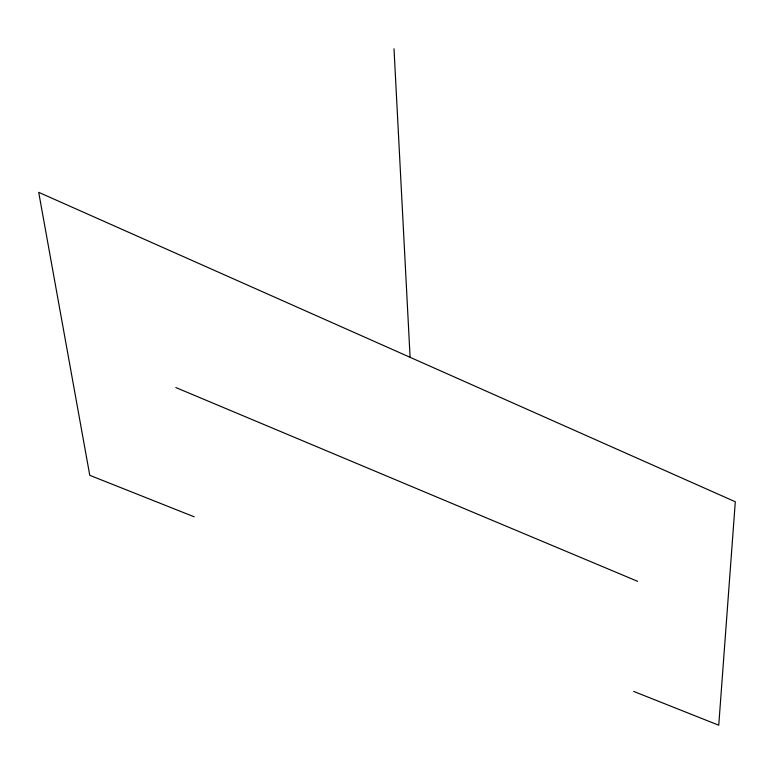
<?xml version="1.0" encoding="UTF-8"?>
<svg xmlns="http://www.w3.org/2000/svg" width="774" height="774" viewBox="0 0 774 774"><rect width="100%" height="100%" fill="white"/><g stroke="black" fill="none" stroke-linecap="round" stroke-linejoin="round"><path stroke-width="1.16" d="M194.177 516.8L89.774 475.323L38.7 192.339L735.3 501.765L718.746 725.219L633.645 691.405M175.853 387.561L637.66 581.342M394.005 48.781L410.094 357.307"/></g></svg>
